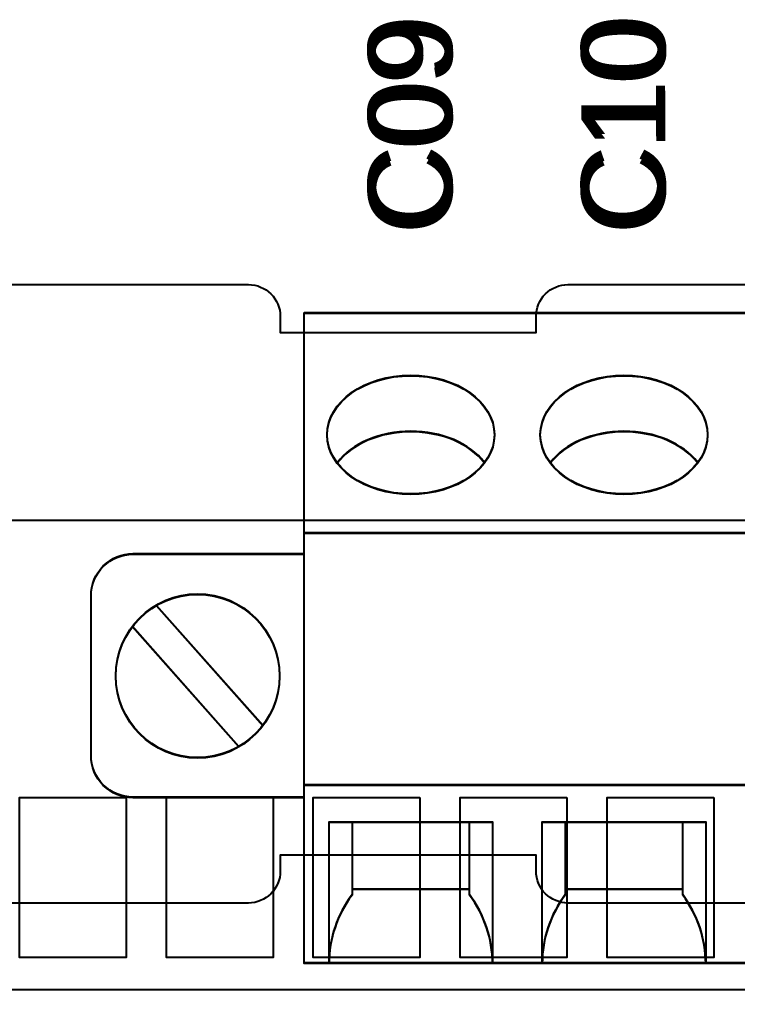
# Model space of a CAD drawing. Extents: x 0.5 to 23.7, y 0.2 to 17.2.
# Drawn here: x 19.929 to 20.603, y 4.687 to 5.597 of the extents above; entities that cross this region are included whole.
import ezdxf

# ---------------------------------------------------------------- set-up
doc = ezdxf.new("R2010")
doc.units = 0
doc.header["$MEASUREMENT"] = 0
for name, color, linetype in [('1_01__0-__EMPTY', 7, 'CONTINUOUS'), ('1_02__B-___3__DI___4__DO__', 7, 'CONTINUOUS'), ('1_03__1-___4__DI___4__DO__', 7, 'CONTINUOUS'), ('1_04__C-___4__DI___4__DO__', 7, 'CONTINUOUS'), ('1_05__6-___4__AI___4__AO', 7, 'CONTINUOUS'), ('1_07__3-___8__DI', 7, 'CONTINUOUS'), ('1_08__D-___4__DI___3__DO__', 7, 'CONTINUOUS'), ('2_01__0-__EMPTY', 7, 'CONTINUOUS'), ('2_02__B-___3__DI___4__DO__', 7, 'CONTINUOUS'), ('2_03__1-___4__DI___4__DO__', 7, 'CONTINUOUS'), ('2_04__C-___4__DI___4__DO__', 7, 'CONTINUOUS'), ('2_05__6-___4__AI____4__AO', 7, 'CONTINUOUS'), ('2_06__9-___10__RTD_INPUTS', 7, 'CONTINUOUS'), ('2_07__3-___8__DI', 7, 'CONTINUOUS'), ('2_08__D-___4__DI___3__DO__', 7, 'CONTINUOUS'), ('4_01__0-_A-__EMPTY____1__A', 7, 'CONTINUOUS'), ('4_02__B-_A-___3__DI___4__D', 7, 'CONTINUOUS'), ('4_03__1-_A-___4__DI___4__D', 7, 'CONTINUOUS'), ('4_04__C-_A-___4__DI___4__D', 7, 'CONTINUOUS'), ('4_05__6-_A-___4__AI____4__', 7, 'CONTINUOUS'), ('4_06__9-_A-___10__RTD_INPU', 7, 'CONTINUOUS'), ('4_07__3-_A-___8__DI____1__', 7, 'CONTINUOUS'), ('4_08__D-_A-___4__DI___3__D', 7, 'CONTINUOUS'), ('4_09__0-_7-__EMPTY____1__A', 7, 'CONTINUOUS'), ('4_10__B-_7-___3__DI___4__D', 7, 'CONTINUOUS'), ('4_11__1-_7-___4__DI___4__D', 7, 'CONTINUOUS'), ('4_12__C-_7-___4__DI___4__D', 7, 'CONTINUOUS'), ('4_13__6-_7-___4__AI____4__', 7, 'CONTINUOUS'), ('4_14__9-_7-___10__RTD_INPU', 7, 'CONTINUOUS'), ('4_15__3-_7-___8__DI____1__', 7, 'CONTINUOUS'), ('4_16__D-_7-___4__DI___3__D', 7, 'CONTINUOUS')]:
    doc.layers.add(name, color=color, linetype=linetype)
doc.styles.add('ARIAL', font='arial.ttf')

msp = doc.modelspace()

# ---------------------------------------------------------------- linework, layer by layer
at = {"layer": '2_01__0-__EMPTY'}
for points in [[(19.24909, 5.34867), (20.14432, 5.34867, -0.414214), (20.1742, 5.31879), (20.1742, 5.30367), (20.4142, 5.30367), (20.4142, 5.31879, -0.414214), (20.44409, 5.34867), (21.40932, 5.34867, -0.414214), (21.4392, 5.31879)], [(21.4392, 4.79856, -0.414214), (21.40932, 4.76867), (20.44409, 4.76867, -0.414214), (20.4142, 4.79856), (20.4142, 4.81367), (20.1742, 4.81367), (20.1742, 4.79856, -0.414214), (20.14432, 4.76867), (19.24909, 4.76867, -0.414214)]]:
    msp.add_lwpolyline(points, format="xyb", dxfattribs=at)
at = {"layer": '2_02__B-___3__DI___4__DO__'}
msp.add_lwpolyline([(20.19663, 5.32239), (21.79663, 5.32239), (21.79663, 4.71252), (20.19663, 4.71252)], close=True, dxfattribs=at)
for points in [[(20.19663, 5.11618), (21.79663, 5.11618)], [(20.05785, 5.04812), (20.15783, 4.93552)], [(20.1354, 4.9156), (20.03542, 5.0282)], [(21.79663, 4.87955), (20.19663, 4.87955)], [(20.24151, 4.78211), (20.35174, 4.78211)], [(20.44151, 4.78211), (20.55174, 4.78211)]]:
    msp.add_lwpolyline(points, dxfattribs=at)
for points in [[(20.19663, 4.86798), (20.036, 4.86798, -0.414214), (19.99663, 4.90735), (19.99663, 5.05696, -0.414214), (20.036, 5.09633), (20.19663, 5.09633)], [(20.24151, 4.84492), (20.24151, 4.77655, 0.162335), (20.21996, 4.71252), (20.21996, 4.84492), (20.3734, 4.84492), (20.37338, 4.71252, 0.16083), (20.35174, 4.77655), (20.35174, 4.84492)], [(20.44151, 4.84492), (20.44151, 4.77655, 0.162335), (20.41996, 4.71252), (20.41996, 4.84492), (20.5734, 4.84492), (20.57338, 4.71252, 0.16083), (20.55174, 4.77655), (20.55174, 4.84492)]]:
    msp.add_lwpolyline(points, format="xyb", dxfattribs=at)
msp.add_circle((20.09663, 4.98186), 0.07677, dxfattribs=at)
for centre in [(20.29663, 5.20805), (20.49663, 5.20805)]:
    msp.add_ellipse(centre, major_axis=(-0.07847, 0), ratio=0.70953, dxfattribs=at)
for centre in [(20.29673, 5.15543), (20.49673, 5.15543)]:
    msp.add_ellipse(centre, major_axis=(-0.07847, 0), ratio=0.70953, start_param=3.63519, end_param=5.792431, dxfattribs=at)
at = {"layer": '2_03__1-___4__DI___4__DO__'}
msp.add_lwpolyline([(20.19663, 5.32185), (21.79663, 5.32185), (21.79663, 4.71198), (20.19663, 4.71198)], close=True, dxfattribs=at)
for points in [[(20.19663, 5.11564), (21.79663, 5.11564)], [(20.05785, 5.04758), (20.15783, 4.93498)], [(20.1354, 4.91506), (20.03542, 5.02766)], [(21.79663, 4.87901), (20.19663, 4.87901)], [(20.24151, 4.78158), (20.35174, 4.78158)], [(20.44151, 4.78158), (20.55174, 4.78158)]]:
    msp.add_lwpolyline(points, dxfattribs=at)
for points in [[(20.19663, 4.86744), (20.036, 4.86744, -0.414214), (19.99663, 4.90681), (19.99663, 5.05642, -0.414214), (20.036, 5.09579), (20.19663, 5.09579)], [(20.24151, 4.84438), (20.24151, 4.77601, 0.162335), (20.21996, 4.71198), (20.21996, 4.84438), (20.3734, 4.84438), (20.37338, 4.71198, 0.16083), (20.35174, 4.77601), (20.35174, 4.84438)], [(20.44151, 4.84438), (20.44151, 4.77601, 0.162335), (20.41996, 4.71198), (20.41996, 4.84438), (20.5734, 4.84438), (20.57338, 4.71198, 0.16083), (20.55174, 4.77601), (20.55174, 4.84438)]]:
    msp.add_lwpolyline(points, format="xyb", dxfattribs=at)
msp.add_circle((20.09663, 4.98132), 0.07677, dxfattribs=at)
for centre in [(20.29663, 5.20751), (20.49663, 5.20751)]:
    msp.add_ellipse(centre, major_axis=(-0.07847, 0), ratio=0.70953, dxfattribs=at)
for centre in [(20.29673, 5.15489), (20.49673, 5.15489)]:
    msp.add_ellipse(centre, major_axis=(-0.07847, 0), ratio=0.70953, start_param=3.63519, end_param=5.792431, dxfattribs=at)
at = {"layer": '2_04__C-___4__DI___4__DO__'}
msp.add_lwpolyline([(20.19663, 5.32185), (21.79663, 5.32185), (21.79663, 4.71198), (20.19663, 4.71198)], close=True, dxfattribs=at)
for points in [[(20.19663, 5.11564), (21.79663, 5.11564)], [(20.05785, 5.04758), (20.15783, 4.93498)], [(20.1354, 4.91506), (20.03542, 5.02766)], [(21.79663, 4.87901), (20.19663, 4.87901)], [(20.24151, 4.78158), (20.35174, 4.78158)], [(20.44151, 4.78158), (20.55174, 4.78158)]]:
    msp.add_lwpolyline(points, dxfattribs=at)
for points in [[(20.19663, 4.86744), (20.036, 4.86744, -0.414214), (19.99663, 4.90681), (19.99663, 5.05642, -0.414214), (20.036, 5.09579), (20.19663, 5.09579)], [(20.24151, 4.84438), (20.24151, 4.77601, 0.162335), (20.21996, 4.71198), (20.21996, 4.84438), (20.3734, 4.84438), (20.37338, 4.71198, 0.16083), (20.35174, 4.77601), (20.35174, 4.84438)], [(20.44151, 4.84438), (20.44151, 4.77601, 0.162335), (20.41996, 4.71198), (20.41996, 4.84438), (20.5734, 4.84438), (20.57338, 4.71198, 0.16083), (20.55174, 4.77601), (20.55174, 4.84438)]]:
    msp.add_lwpolyline(points, format="xyb", dxfattribs=at)
msp.add_circle((20.09663, 4.98132), 0.07677, dxfattribs=at)
for centre in [(20.29663, 5.20751), (20.49663, 5.20751)]:
    msp.add_ellipse(centre, major_axis=(-0.07847, 0), ratio=0.70953, dxfattribs=at)
for centre in [(20.29673, 5.15489), (20.49673, 5.15489)]:
    msp.add_ellipse(centre, major_axis=(-0.07847, 0), ratio=0.70953, start_param=3.63519, end_param=5.792431, dxfattribs=at)
at = {"layer": '2_05__6-___4__AI____4__AO'}
msp.add_lwpolyline([(20.19663, 5.32185), (21.79663, 5.32185), (21.79663, 4.71198), (20.19663, 4.71198)], close=True, dxfattribs=at)
for points in [[(20.19663, 5.11564), (21.79663, 5.11564)], [(20.05785, 5.04758), (20.15783, 4.93498)], [(20.1354, 4.91506), (20.03542, 5.02766)], [(21.79663, 4.87901), (20.19663, 4.87901)], [(20.24151, 4.78158), (20.35174, 4.78158)], [(20.44151, 4.78158), (20.55174, 4.78158)]]:
    msp.add_lwpolyline(points, dxfattribs=at)
for points in [[(20.19663, 4.86744), (20.036, 4.86744, -0.414214), (19.99663, 4.90681), (19.99663, 5.05642, -0.414214), (20.036, 5.09579), (20.19663, 5.09579)], [(20.24151, 4.84438), (20.24151, 4.77601, 0.162335), (20.21996, 4.71198), (20.21996, 4.84438), (20.3734, 4.84438), (20.37338, 4.71198, 0.16083), (20.35174, 4.77601), (20.35174, 4.84438)], [(20.44151, 4.84438), (20.44151, 4.77601, 0.162335), (20.41996, 4.71198), (20.41996, 4.84438), (20.5734, 4.84438), (20.57338, 4.71198, 0.16083), (20.55174, 4.77601), (20.55174, 4.84438)]]:
    msp.add_lwpolyline(points, format="xyb", dxfattribs=at)
msp.add_circle((20.09663, 4.98132), 0.07677, dxfattribs=at)
for centre in [(20.29663, 5.20751), (20.49663, 5.20751)]:
    msp.add_ellipse(centre, major_axis=(-0.07847, 0), ratio=0.70953, dxfattribs=at)
for centre in [(20.29673, 5.15489), (20.49673, 5.15489)]:
    msp.add_ellipse(centre, major_axis=(-0.07847, 0), ratio=0.70953, start_param=3.63519, end_param=5.792431, dxfattribs=at)
at = {"layer": '2_06__9-___10__RTD_INPUTS'}
for points in [[(19.86131, 5.12747), (19.86131, 5.04251), (19.76892, 5.04251), (19.71035, 4.98391), (19.71035, 4.90107), (19.76892, 4.8425), (19.86131, 4.8425), (19.86131, 4.68747), (22.02695, 4.68747), (22.02695, 4.8425), (22.11934, 4.8425), (22.17794, 4.90107), (22.17794, 4.98391), (22.11934, 5.04251), (22.02695, 5.04251), (22.02695, 5.12747), (19.86131, 5.12747)], [(20.02961, 4.86748), (20.02961, 4.71747), (19.92959, 4.71747), (19.92959, 4.86748), (20.02961, 4.86748)], [(20.16741, 4.86748), (20.16741, 4.71747), (20.0674, 4.71747), (20.0674, 4.86748), (20.16741, 4.86748)], [(20.30522, 4.86748), (20.30522, 4.71747), (20.2052, 4.71747), (20.2052, 4.86748), (20.30522, 4.86748)], [(20.44302, 4.86748), (20.44302, 4.71747), (20.343, 4.71747), (20.343, 4.86748), (20.44302, 4.86748)], [(20.58082, 4.86748), (20.58082, 4.71747), (20.48081, 4.71747), (20.48081, 4.86748), (20.58082, 4.86748)]]:
    msp.add_lwpolyline(points, dxfattribs=at)
at = {"layer": '2_07__3-___8__DI'}
msp.add_lwpolyline([(20.19663, 5.32239), (21.79663, 5.32239), (21.79663, 4.71252), (20.19663, 4.71252)], close=True, dxfattribs=at)
for points in [[(20.19663, 5.11618), (21.79663, 5.11618)], [(20.05785, 5.04812), (20.15783, 4.93552)], [(20.1354, 4.9156), (20.03542, 5.0282)], [(21.79663, 4.87955), (20.19663, 4.87955)], [(20.24151, 4.78211), (20.35174, 4.78211)], [(20.44151, 4.78211), (20.55174, 4.78211)]]:
    msp.add_lwpolyline(points, dxfattribs=at)
for points in [[(20.19663, 4.86798), (20.036, 4.86798, -0.414214), (19.99663, 4.90735), (19.99663, 5.05696, -0.414214), (20.036, 5.09633), (20.19663, 5.09633)], [(20.24151, 4.84492), (20.24151, 4.77655, 0.162335), (20.21996, 4.71252), (20.21996, 4.84492), (20.3734, 4.84492), (20.37338, 4.71252, 0.16083), (20.35174, 4.77655), (20.35174, 4.84492)], [(20.44151, 4.84492), (20.44151, 4.77655, 0.162335), (20.41996, 4.71252), (20.41996, 4.84492), (20.5734, 4.84492), (20.57338, 4.71252, 0.16083), (20.55174, 4.77655), (20.55174, 4.84492)]]:
    msp.add_lwpolyline(points, format="xyb", dxfattribs=at)
msp.add_circle((20.09663, 4.98186), 0.07677, dxfattribs=at)
for centre in [(20.29663, 5.20805), (20.49663, 5.20805)]:
    msp.add_ellipse(centre, major_axis=(-0.07847, 0), ratio=0.70953, dxfattribs=at)
for centre in [(20.29673, 5.15543), (20.49673, 5.15543)]:
    msp.add_ellipse(centre, major_axis=(-0.07847, 0), ratio=0.70953, start_param=3.63519, end_param=5.792431, dxfattribs=at)
at = {"layer": '2_08__D-___4__DI___3__DO__'}
msp.add_lwpolyline([(20.19663, 5.32185), (21.79663, 5.32185), (21.79663, 4.71198), (20.19663, 4.71198)], close=True, dxfattribs=at)
for points in [[(20.19663, 5.11564), (21.79663, 5.11564)], [(20.05785, 5.04758), (20.15783, 4.93498)], [(20.1354, 4.91506), (20.03542, 5.02766)], [(21.79663, 4.87901), (20.19663, 4.87901)], [(20.24151, 4.78158), (20.35174, 4.78158)], [(20.44151, 4.78158), (20.55174, 4.78158)]]:
    msp.add_lwpolyline(points, dxfattribs=at)
for points in [[(20.19663, 4.86744), (20.036, 4.86744, -0.414214), (19.99663, 4.90681), (19.99663, 5.05642, -0.414214), (20.036, 5.09579), (20.19663, 5.09579)], [(20.24151, 4.84438), (20.24151, 4.77601, 0.162335), (20.21996, 4.71198), (20.21996, 4.84438), (20.3734, 4.84438), (20.37338, 4.71198, 0.16083), (20.35174, 4.77601), (20.35174, 4.84438)], [(20.44151, 4.84438), (20.44151, 4.77601, 0.162335), (20.41996, 4.71198), (20.41996, 4.84438), (20.5734, 4.84438), (20.57338, 4.71198, 0.16083), (20.55174, 4.77601), (20.55174, 4.84438)]]:
    msp.add_lwpolyline(points, format="xyb", dxfattribs=at)
msp.add_circle((20.09663, 4.98132), 0.07677, dxfattribs=at)
for centre in [(20.29663, 5.20751), (20.49663, 5.20751)]:
    msp.add_ellipse(centre, major_axis=(-0.07847, 0), ratio=0.70953, dxfattribs=at)
for centre in [(20.29673, 5.15489), (20.49673, 5.15489)]:
    msp.add_ellipse(centre, major_axis=(-0.07847, 0), ratio=0.70953, start_param=3.63519, end_param=5.792431, dxfattribs=at)
at = {"layer": '4_01__0-_A-__EMPTY____1__A'}
for points in [[(19.24909, 5.34866), (20.14432, 5.34866, -0.414214), (20.1742, 5.31877), (20.1742, 5.30366), (20.4142, 5.30366), (20.4142, 5.31877, -0.414214), (20.44409, 5.34866), (21.40932, 5.34866, -0.414214), (21.4392, 5.31877)], [(21.4392, 4.79854, -0.414214), (21.40932, 4.76866), (20.44409, 4.76866, -0.414214), (20.4142, 4.79854), (20.4142, 4.81366), (20.1742, 4.81366), (20.1742, 4.79854, -0.414214), (20.14432, 4.76866), (19.24909, 4.76866, -0.414214)]]:
    msp.add_lwpolyline(points, format="xyb", dxfattribs=at)
at = {"layer": '4_02__B-_A-___3__DI___4__D'}
msp.add_lwpolyline([(20.19663, 5.32237), (21.79663, 5.32237), (21.79663, 4.7125), (20.19663, 4.7125)], close=True, dxfattribs=at)
for points in [[(20.19663, 5.11617), (21.79663, 5.11617)], [(20.05785, 5.04811), (20.15783, 4.9355)], [(20.1354, 4.91558), (20.03542, 5.02819)], [(21.79663, 4.87954), (20.19663, 4.87954)], [(20.24151, 4.7821), (20.35174, 4.7821)], [(20.44151, 4.7821), (20.55174, 4.7821)]]:
    msp.add_lwpolyline(points, dxfattribs=at)
for points in [[(20.19663, 4.86797), (20.036, 4.86797, -0.414214), (19.99663, 4.90734), (19.99663, 5.05694, -0.414214), (20.036, 5.09631), (20.19663, 5.09631)], [(20.24151, 4.84491), (20.24151, 4.77653, 0.162335), (20.21996, 4.7125), (20.21996, 4.84491), (20.3734, 4.84491), (20.37338, 4.7125, 0.16083), (20.35174, 4.77653), (20.35174, 4.84491)], [(20.44151, 4.84491), (20.44151, 4.77653, 0.162335), (20.41996, 4.7125), (20.41996, 4.84491), (20.5734, 4.84491), (20.57338, 4.7125, 0.16083), (20.55174, 4.77653), (20.55174, 4.84491)]]:
    msp.add_lwpolyline(points, format="xyb", dxfattribs=at)
msp.add_circle((20.09663, 4.98185), 0.07677, dxfattribs=at)
for centre in [(20.29663, 5.20804), (20.49663, 5.20804)]:
    msp.add_ellipse(centre, major_axis=(-0.07847, 0), ratio=0.70953, dxfattribs=at)
for centre in [(20.29673, 5.15541), (20.49673, 5.15541)]:
    msp.add_ellipse(centre, major_axis=(-0.07847, 0), ratio=0.70953, start_param=3.63519, end_param=5.792431, dxfattribs=at)
at = {"layer": '4_03__1-_A-___4__DI___4__D'}
msp.add_lwpolyline([(20.19663, 5.32237), (21.79663, 5.32237), (21.79663, 4.7125), (20.19663, 4.7125)], close=True, dxfattribs=at)
for points in [[(20.19663, 5.11617), (21.79663, 5.11617)], [(20.05785, 5.04811), (20.15783, 4.9355)], [(20.1354, 4.91558), (20.03542, 5.02819)], [(21.79663, 4.87954), (20.19663, 4.87954)], [(20.24151, 4.7821), (20.35174, 4.7821)], [(20.44151, 4.7821), (20.55174, 4.7821)]]:
    msp.add_lwpolyline(points, dxfattribs=at)
for points in [[(20.19663, 4.86797), (20.036, 4.86797, -0.414214), (19.99663, 4.90734), (19.99663, 5.05694, -0.414214), (20.036, 5.09631), (20.19663, 5.09631)], [(20.24151, 4.84491), (20.24151, 4.77653, 0.162335), (20.21996, 4.7125), (20.21996, 4.84491), (20.3734, 4.84491), (20.37338, 4.7125, 0.16083), (20.35174, 4.77653), (20.35174, 4.84491)], [(20.44151, 4.84491), (20.44151, 4.77653, 0.162335), (20.41996, 4.7125), (20.41996, 4.84491), (20.5734, 4.84491), (20.57338, 4.7125, 0.16083), (20.55174, 4.77653), (20.55174, 4.84491)]]:
    msp.add_lwpolyline(points, format="xyb", dxfattribs=at)
msp.add_circle((20.09663, 4.98185), 0.07677, dxfattribs=at)
for centre in [(20.29663, 5.20804), (20.49663, 5.20804)]:
    msp.add_ellipse(centre, major_axis=(-0.07847, 0), ratio=0.70953, dxfattribs=at)
for centre in [(20.29673, 5.15541), (20.49673, 5.15541)]:
    msp.add_ellipse(centre, major_axis=(-0.07847, 0), ratio=0.70953, start_param=3.63519, end_param=5.792431, dxfattribs=at)
at = {"layer": '4_04__C-_A-___4__DI___4__D'}
msp.add_lwpolyline([(20.19663, 5.32237), (21.79663, 5.32237), (21.79663, 4.7125), (20.19663, 4.7125)], close=True, dxfattribs=at)
for points in [[(20.19663, 5.11617), (21.79663, 5.11617)], [(20.05785, 5.04811), (20.15783, 4.9355)], [(20.1354, 4.91558), (20.03542, 5.02819)], [(21.79663, 4.87954), (20.19663, 4.87954)], [(20.24151, 4.7821), (20.35174, 4.7821)], [(20.44151, 4.7821), (20.55174, 4.7821)]]:
    msp.add_lwpolyline(points, dxfattribs=at)
for points in [[(20.19663, 4.86797), (20.036, 4.86797, -0.414214), (19.99663, 4.90734), (19.99663, 5.05694, -0.414214), (20.036, 5.09631), (20.19663, 5.09631)], [(20.24151, 4.84491), (20.24151, 4.77653, 0.162335), (20.21996, 4.7125), (20.21996, 4.84491), (20.3734, 4.84491), (20.37338, 4.7125, 0.16083), (20.35174, 4.77653), (20.35174, 4.84491)], [(20.44151, 4.84491), (20.44151, 4.77653, 0.162335), (20.41996, 4.7125), (20.41996, 4.84491), (20.5734, 4.84491), (20.57338, 4.7125, 0.16083), (20.55174, 4.77653), (20.55174, 4.84491)]]:
    msp.add_lwpolyline(points, format="xyb", dxfattribs=at)
msp.add_circle((20.09663, 4.98185), 0.07677, dxfattribs=at)
for centre in [(20.29663, 5.20804), (20.49663, 5.20804)]:
    msp.add_ellipse(centre, major_axis=(-0.07847, 0), ratio=0.70953, dxfattribs=at)
for centre in [(20.29673, 5.15541), (20.49673, 5.15541)]:
    msp.add_ellipse(centre, major_axis=(-0.07847, 0), ratio=0.70953, start_param=3.63519, end_param=5.792431, dxfattribs=at)
at = {"layer": '4_05__6-_A-___4__AI____4__'}
msp.add_lwpolyline([(20.19663, 5.32237), (21.79663, 5.32237), (21.79663, 4.7125), (20.19663, 4.7125)], close=True, dxfattribs=at)
for points in [[(20.19663, 5.11617), (21.79663, 5.11617)], [(20.05785, 5.04811), (20.15783, 4.9355)], [(20.1354, 4.91558), (20.03542, 5.02819)], [(21.79663, 4.87954), (20.19663, 4.87954)], [(20.24151, 4.7821), (20.35174, 4.7821)], [(20.44151, 4.7821), (20.55174, 4.7821)]]:
    msp.add_lwpolyline(points, dxfattribs=at)
for points in [[(20.19663, 4.86797), (20.036, 4.86797, -0.414214), (19.99663, 4.90734), (19.99663, 5.05694, -0.414214), (20.036, 5.09631), (20.19663, 5.09631)], [(20.24151, 4.84491), (20.24151, 4.77653, 0.162335), (20.21996, 4.7125), (20.21996, 4.84491), (20.3734, 4.84491), (20.37338, 4.7125, 0.16083), (20.35174, 4.77653), (20.35174, 4.84491)], [(20.44151, 4.84491), (20.44151, 4.77653, 0.162335), (20.41996, 4.7125), (20.41996, 4.84491), (20.5734, 4.84491), (20.57338, 4.7125, 0.16083), (20.55174, 4.77653), (20.55174, 4.84491)]]:
    msp.add_lwpolyline(points, format="xyb", dxfattribs=at)
msp.add_circle((20.09663, 4.98185), 0.07677, dxfattribs=at)
for centre in [(20.29663, 5.20804), (20.49663, 5.20804)]:
    msp.add_ellipse(centre, major_axis=(-0.07847, 0), ratio=0.70953, dxfattribs=at)
for centre in [(20.29673, 5.15541), (20.49673, 5.15541)]:
    msp.add_ellipse(centre, major_axis=(-0.07847, 0), ratio=0.70953, start_param=3.63519, end_param=5.792431, dxfattribs=at)
at = {"layer": '4_06__9-_A-___10__RTD_INPU'}
for points in [[(19.86131, 5.12745), (19.86131, 5.04249), (19.76892, 5.04249), (19.71035, 4.9839), (19.71035, 4.90105), (19.76892, 4.84249), (19.86131, 4.84249), (19.86131, 4.68746), (22.02695, 4.68746), (22.02695, 4.84249), (22.11934, 4.84249), (22.17794, 4.90105), (22.17794, 4.9839), (22.11934, 5.04249), (22.02695, 5.04249), (22.02695, 5.12745), (19.86131, 5.12745)], [(20.02961, 4.86747), (20.02961, 4.71746), (19.92959, 4.71746), (19.92959, 4.86747), (20.02961, 4.86747)], [(20.16741, 4.86747), (20.16741, 4.71746), (20.0674, 4.71746), (20.0674, 4.86747), (20.16741, 4.86747)], [(20.30522, 4.86747), (20.30522, 4.71746), (20.2052, 4.71746), (20.2052, 4.86747), (20.30522, 4.86747)], [(20.44302, 4.86747), (20.44302, 4.71746), (20.343, 4.71746), (20.343, 4.86747), (20.44302, 4.86747)], [(20.58082, 4.86747), (20.58082, 4.71746), (20.48081, 4.71746), (20.48081, 4.86747), (20.58082, 4.86747)]]:
    msp.add_lwpolyline(points, dxfattribs=at)
at = {"layer": '4_07__3-_A-___8__DI____1__'}
msp.add_lwpolyline([(20.19663, 5.32237), (21.79663, 5.32237), (21.79663, 4.7125), (20.19663, 4.7125)], close=True, dxfattribs=at)
for points in [[(20.19663, 5.11617), (21.79663, 5.11617)], [(20.05785, 5.04811), (20.15783, 4.9355)], [(20.1354, 4.91558), (20.03542, 5.02819)], [(21.79663, 4.87954), (20.19663, 4.87954)], [(20.24151, 4.7821), (20.35174, 4.7821)], [(20.44151, 4.7821), (20.55174, 4.7821)]]:
    msp.add_lwpolyline(points, dxfattribs=at)
for points in [[(20.19663, 4.86797), (20.036, 4.86797, -0.414214), (19.99663, 4.90734), (19.99663, 5.05694, -0.414214), (20.036, 5.09631), (20.19663, 5.09631)], [(20.24151, 4.84491), (20.24151, 4.77653, 0.162335), (20.21996, 4.7125), (20.21996, 4.84491), (20.3734, 4.84491), (20.37338, 4.7125, 0.16083), (20.35174, 4.77653), (20.35174, 4.84491)], [(20.44151, 4.84491), (20.44151, 4.77653, 0.162335), (20.41996, 4.7125), (20.41996, 4.84491), (20.5734, 4.84491), (20.57338, 4.7125, 0.16083), (20.55174, 4.77653), (20.55174, 4.84491)]]:
    msp.add_lwpolyline(points, format="xyb", dxfattribs=at)
msp.add_circle((20.09663, 4.98185), 0.07677, dxfattribs=at)
for centre in [(20.29663, 5.20804), (20.49663, 5.20804)]:
    msp.add_ellipse(centre, major_axis=(-0.07847, 0), ratio=0.70953, dxfattribs=at)
for centre in [(20.29673, 5.15541), (20.49673, 5.15541)]:
    msp.add_ellipse(centre, major_axis=(-0.07847, 0), ratio=0.70953, start_param=3.63519, end_param=5.792431, dxfattribs=at)
at = {"layer": '4_08__D-_A-___4__DI___3__D'}
msp.add_lwpolyline([(20.19663, 5.32237), (21.79663, 5.32237), (21.79663, 4.7125), (20.19663, 4.7125)], close=True, dxfattribs=at)
for points in [[(20.19663, 5.11617), (21.79663, 5.11617)], [(20.05785, 5.04811), (20.15783, 4.9355)], [(20.1354, 4.91558), (20.03542, 5.02819)], [(21.79663, 4.87954), (20.19663, 4.87954)], [(20.24151, 4.7821), (20.35174, 4.7821)], [(20.44151, 4.7821), (20.55174, 4.7821)]]:
    msp.add_lwpolyline(points, dxfattribs=at)
for points in [[(20.19663, 4.86797), (20.036, 4.86797, -0.414214), (19.99663, 4.90734), (19.99663, 5.05694, -0.414214), (20.036, 5.09631), (20.19663, 5.09631)], [(20.24151, 4.84491), (20.24151, 4.77653, 0.162335), (20.21996, 4.7125), (20.21996, 4.84491), (20.3734, 4.84491), (20.37338, 4.7125, 0.16083), (20.35174, 4.77653), (20.35174, 4.84491)], [(20.44151, 4.84491), (20.44151, 4.77653, 0.162335), (20.41996, 4.7125), (20.41996, 4.84491), (20.5734, 4.84491), (20.57338, 4.7125, 0.16083), (20.55174, 4.77653), (20.55174, 4.84491)]]:
    msp.add_lwpolyline(points, format="xyb", dxfattribs=at)
msp.add_circle((20.09663, 4.98185), 0.07677, dxfattribs=at)
for centre in [(20.29663, 5.20804), (20.49663, 5.20804)]:
    msp.add_ellipse(centre, major_axis=(-0.07847, 0), ratio=0.70953, dxfattribs=at)
for centre in [(20.29673, 5.15541), (20.49673, 5.15541)]:
    msp.add_ellipse(centre, major_axis=(-0.07847, 0), ratio=0.70953, start_param=3.63519, end_param=5.792431, dxfattribs=at)
at = {"layer": '4_09__0-_7-__EMPTY____1__A'}
for points in [[(19.24909, 5.34867), (20.14432, 5.34867, -0.414214), (20.1742, 5.31879), (20.1742, 5.30367), (20.4142, 5.30367), (20.4142, 5.31879, -0.414214), (20.44409, 5.34867), (21.40932, 5.34867, -0.414214), (21.4392, 5.31879)], [(21.4392, 4.79856, -0.414214), (21.40932, 4.76867), (20.44409, 4.76867, -0.414214), (20.4142, 4.79856), (20.4142, 4.81367), (20.1742, 4.81367), (20.1742, 4.79856, -0.414214), (20.14432, 4.76867), (19.24909, 4.76867, -0.414214)]]:
    msp.add_lwpolyline(points, format="xyb", dxfattribs=at)
at = {"layer": '4_10__B-_7-___3__DI___4__D'}
msp.add_lwpolyline([(20.19663, 5.32239), (21.79663, 5.32239), (21.79663, 4.71252), (20.19663, 4.71252)], close=True, dxfattribs=at)
for points in [[(20.19663, 5.11618), (21.79663, 5.11618)], [(20.05785, 5.04812), (20.15783, 4.93552)], [(20.1354, 4.9156), (20.03542, 5.0282)], [(21.79663, 4.87955), (20.19663, 4.87955)], [(20.24151, 4.78211), (20.35174, 4.78211)], [(20.44151, 4.78211), (20.55174, 4.78211)]]:
    msp.add_lwpolyline(points, dxfattribs=at)
for points in [[(20.19663, 4.86798), (20.036, 4.86798, -0.414214), (19.99663, 4.90735), (19.99663, 5.05696, -0.414214), (20.036, 5.09633), (20.19663, 5.09633)], [(20.24151, 4.84492), (20.24151, 4.77655, 0.162335), (20.21996, 4.71252), (20.21996, 4.84492), (20.3734, 4.84492), (20.37338, 4.71252, 0.16083), (20.35174, 4.77655), (20.35174, 4.84492)], [(20.44151, 4.84492), (20.44151, 4.77655, 0.162335), (20.41996, 4.71252), (20.41996, 4.84492), (20.5734, 4.84492), (20.57338, 4.71252, 0.16083), (20.55174, 4.77655), (20.55174, 4.84492)]]:
    msp.add_lwpolyline(points, format="xyb", dxfattribs=at)
msp.add_circle((20.09663, 4.98186), 0.07677, dxfattribs=at)
for centre in [(20.29663, 5.20805), (20.49663, 5.20805)]:
    msp.add_ellipse(centre, major_axis=(-0.07847, 0), ratio=0.70953, dxfattribs=at)
for centre in [(20.29673, 5.15543), (20.49673, 5.15543)]:
    msp.add_ellipse(centre, major_axis=(-0.07847, 0), ratio=0.70953, start_param=3.63519, end_param=5.792431, dxfattribs=at)
at = {"layer": '4_11__1-_7-___4__DI___4__D'}
msp.add_lwpolyline([(20.19663, 5.32239), (21.79663, 5.32239), (21.79663, 4.71252), (20.19663, 4.71252)], close=True, dxfattribs=at)
for points in [[(20.19663, 5.11618), (21.79663, 5.11618)], [(20.05785, 5.04812), (20.15783, 4.93552)], [(20.1354, 4.9156), (20.03542, 5.0282)], [(21.79663, 4.87955), (20.19663, 4.87955)], [(20.24151, 4.78211), (20.35174, 4.78211)], [(20.44151, 4.78211), (20.55174, 4.78211)]]:
    msp.add_lwpolyline(points, dxfattribs=at)
for points in [[(20.19663, 4.86798), (20.036, 4.86798, -0.414214), (19.99663, 4.90735), (19.99663, 5.05696, -0.414214), (20.036, 5.09633), (20.19663, 5.09633)], [(20.24151, 4.84492), (20.24151, 4.77655, 0.162335), (20.21996, 4.71252), (20.21996, 4.84492), (20.3734, 4.84492), (20.37338, 4.71252, 0.16083), (20.35174, 4.77655), (20.35174, 4.84492)], [(20.44151, 4.84492), (20.44151, 4.77655, 0.162335), (20.41996, 4.71252), (20.41996, 4.84492), (20.5734, 4.84492), (20.57338, 4.71252, 0.16083), (20.55174, 4.77655), (20.55174, 4.84492)]]:
    msp.add_lwpolyline(points, format="xyb", dxfattribs=at)
msp.add_circle((20.09663, 4.98186), 0.07677, dxfattribs=at)
for centre in [(20.29663, 5.20805), (20.49663, 5.20805)]:
    msp.add_ellipse(centre, major_axis=(-0.07847, 0), ratio=0.70953, dxfattribs=at)
for centre in [(20.29673, 5.15543), (20.49673, 5.15543)]:
    msp.add_ellipse(centre, major_axis=(-0.07847, 0), ratio=0.70953, start_param=3.63519, end_param=5.792431, dxfattribs=at)
at = {"layer": '4_12__C-_7-___4__DI___4__D'}
msp.add_lwpolyline([(20.19663, 5.32239), (21.79663, 5.32239), (21.79663, 4.71252), (20.19663, 4.71252)], close=True, dxfattribs=at)
for points in [[(20.19663, 5.11618), (21.79663, 5.11618)], [(20.05785, 5.04812), (20.15783, 4.93552)], [(20.1354, 4.9156), (20.03542, 5.0282)], [(21.79663, 4.87955), (20.19663, 4.87955)], [(20.24151, 4.78211), (20.35174, 4.78211)], [(20.44151, 4.78211), (20.55174, 4.78211)]]:
    msp.add_lwpolyline(points, dxfattribs=at)
for points in [[(20.19663, 4.86798), (20.036, 4.86798, -0.414214), (19.99663, 4.90735), (19.99663, 5.05696, -0.414214), (20.036, 5.09633), (20.19663, 5.09633)], [(20.24151, 4.84492), (20.24151, 4.77655, 0.162335), (20.21996, 4.71252), (20.21996, 4.84492), (20.3734, 4.84492), (20.37338, 4.71252, 0.16083), (20.35174, 4.77655), (20.35174, 4.84492)], [(20.44151, 4.84492), (20.44151, 4.77655, 0.162335), (20.41996, 4.71252), (20.41996, 4.84492), (20.5734, 4.84492), (20.57338, 4.71252, 0.16083), (20.55174, 4.77655), (20.55174, 4.84492)]]:
    msp.add_lwpolyline(points, format="xyb", dxfattribs=at)
msp.add_circle((20.09663, 4.98186), 0.07677, dxfattribs=at)
for centre in [(20.29663, 5.20805), (20.49663, 5.20805)]:
    msp.add_ellipse(centre, major_axis=(-0.07847, 0), ratio=0.70953, dxfattribs=at)
for centre in [(20.29673, 5.15543), (20.49673, 5.15543)]:
    msp.add_ellipse(centre, major_axis=(-0.07847, 0), ratio=0.70953, start_param=3.63519, end_param=5.792431, dxfattribs=at)
at = {"layer": '4_13__6-_7-___4__AI____4__'}
msp.add_lwpolyline([(20.19663, 5.32239), (21.79663, 5.32239), (21.79663, 4.71252), (20.19663, 4.71252)], close=True, dxfattribs=at)
for points in [[(20.19663, 5.11618), (21.79663, 5.11618)], [(20.05785, 5.04812), (20.15783, 4.93552)], [(20.1354, 4.9156), (20.03542, 5.0282)], [(21.79663, 4.87955), (20.19663, 4.87955)], [(20.24151, 4.78211), (20.35174, 4.78211)], [(20.44151, 4.78211), (20.55174, 4.78211)]]:
    msp.add_lwpolyline(points, dxfattribs=at)
for points in [[(20.19663, 4.86798), (20.036, 4.86798, -0.414214), (19.99663, 4.90735), (19.99663, 5.05696, -0.414214), (20.036, 5.09633), (20.19663, 5.09633)], [(20.24151, 4.84492), (20.24151, 4.77655, 0.162335), (20.21996, 4.71252), (20.21996, 4.84492), (20.3734, 4.84492), (20.37338, 4.71252, 0.16083), (20.35174, 4.77655), (20.35174, 4.84492)], [(20.44151, 4.84492), (20.44151, 4.77655, 0.162335), (20.41996, 4.71252), (20.41996, 4.84492), (20.5734, 4.84492), (20.57338, 4.71252, 0.16083), (20.55174, 4.77655), (20.55174, 4.84492)]]:
    msp.add_lwpolyline(points, format="xyb", dxfattribs=at)
msp.add_circle((20.09663, 4.98186), 0.07677, dxfattribs=at)
for centre in [(20.29663, 5.20805), (20.49663, 5.20805)]:
    msp.add_ellipse(centre, major_axis=(-0.07847, 0), ratio=0.70953, dxfattribs=at)
for centre in [(20.29673, 5.15543), (20.49673, 5.15543)]:
    msp.add_ellipse(centre, major_axis=(-0.07847, 0), ratio=0.70953, start_param=3.63519, end_param=5.792431, dxfattribs=at)
at = {"layer": '4_14__9-_7-___10__RTD_INPU'}
for points in [[(19.86131, 5.12747), (19.86131, 5.04251), (19.76892, 5.04251), (19.71035, 4.98391), (19.71035, 4.90107), (19.76892, 4.8425), (19.86131, 4.8425), (19.86131, 4.68747), (22.02695, 4.68747), (22.02695, 4.8425), (22.11934, 4.8425), (22.17794, 4.90107), (22.17794, 4.98391), (22.11934, 5.04251), (22.02695, 5.04251), (22.02695, 5.12747), (19.86131, 5.12747)], [(20.02961, 4.86748), (20.02961, 4.71747), (19.92959, 4.71747), (19.92959, 4.86748), (20.02961, 4.86748)], [(20.16741, 4.86748), (20.16741, 4.71747), (20.0674, 4.71747), (20.0674, 4.86748), (20.16741, 4.86748)], [(20.30522, 4.86748), (20.30522, 4.71747), (20.2052, 4.71747), (20.2052, 4.86748), (20.30522, 4.86748)], [(20.44302, 4.86748), (20.44302, 4.71747), (20.343, 4.71747), (20.343, 4.86748), (20.44302, 4.86748)], [(20.58082, 4.86748), (20.58082, 4.71747), (20.48081, 4.71747), (20.48081, 4.86748), (20.58082, 4.86748)]]:
    msp.add_lwpolyline(points, dxfattribs=at)
at = {"layer": '4_15__3-_7-___8__DI____1__'}
msp.add_lwpolyline([(20.19663, 5.32237), (21.79663, 5.32237), (21.79663, 4.7125), (20.19663, 4.7125)], close=True, dxfattribs=at)
for points in [[(20.19663, 5.11617), (21.79663, 5.11617)], [(20.05785, 5.04811), (20.15783, 4.9355)], [(20.1354, 4.91558), (20.03542, 5.02819)], [(21.79663, 4.87954), (20.19663, 4.87954)], [(20.24151, 4.7821), (20.35174, 4.7821)], [(20.44151, 4.7821), (20.55174, 4.7821)]]:
    msp.add_lwpolyline(points, dxfattribs=at)
for points in [[(20.19663, 4.86797), (20.036, 4.86797, -0.414214), (19.99663, 4.90734), (19.99663, 5.05694, -0.414214), (20.036, 5.09631), (20.19663, 5.09631)], [(20.24151, 4.84491), (20.24151, 4.77653, 0.162335), (20.21996, 4.7125), (20.21996, 4.84491), (20.3734, 4.84491), (20.37338, 4.7125, 0.16083), (20.35174, 4.77653), (20.35174, 4.84491)], [(20.44151, 4.84491), (20.44151, 4.77653, 0.162335), (20.41996, 4.7125), (20.41996, 4.84491), (20.5734, 4.84491), (20.57338, 4.7125, 0.16083), (20.55174, 4.77653), (20.55174, 4.84491)]]:
    msp.add_lwpolyline(points, format="xyb", dxfattribs=at)
msp.add_circle((20.09663, 4.98185), 0.07677, dxfattribs=at)
for centre in [(20.29663, 5.20804), (20.49663, 5.20804)]:
    msp.add_ellipse(centre, major_axis=(-0.07847, 0), ratio=0.70953, dxfattribs=at)
for centre in [(20.29673, 5.15541), (20.49673, 5.15541)]:
    msp.add_ellipse(centre, major_axis=(-0.07847, 0), ratio=0.70953, start_param=3.63519, end_param=5.792431, dxfattribs=at)
at = {"layer": '4_16__D-_7-___4__DI___3__D'}
msp.add_lwpolyline([(20.19663, 5.32239), (21.79663, 5.32239), (21.79663, 4.71252), (20.19663, 4.71252)], close=True, dxfattribs=at)
for points in [[(20.19663, 5.11618), (21.79663, 5.11618)], [(20.05785, 5.04812), (20.15783, 4.93552)], [(20.1354, 4.9156), (20.03542, 5.0282)], [(21.79663, 4.87955), (20.19663, 4.87955)], [(20.24151, 4.78211), (20.35174, 4.78211)], [(20.44151, 4.78211), (20.55174, 4.78211)]]:
    msp.add_lwpolyline(points, dxfattribs=at)
for points in [[(20.19663, 4.86798), (20.036, 4.86798, -0.414214), (19.99663, 4.90735), (19.99663, 5.05696, -0.414214), (20.036, 5.09633), (20.19663, 5.09633)], [(20.24151, 4.84492), (20.24151, 4.77655, 0.162335), (20.21996, 4.71252), (20.21996, 4.84492), (20.3734, 4.84492), (20.37338, 4.71252, 0.16083), (20.35174, 4.77655), (20.35174, 4.84492)], [(20.44151, 4.84492), (20.44151, 4.77655, 0.162335), (20.41996, 4.71252), (20.41996, 4.84492), (20.5734, 4.84492), (20.57338, 4.71252, 0.16083), (20.55174, 4.77655), (20.55174, 4.84492)]]:
    msp.add_lwpolyline(points, format="xyb", dxfattribs=at)
msp.add_circle((20.09663, 4.98186), 0.07677, dxfattribs=at)
for centre in [(20.29663, 5.20805), (20.49663, 5.20805)]:
    msp.add_ellipse(centre, major_axis=(-0.07847, 0), ratio=0.70953, dxfattribs=at)
for centre in [(20.29673, 5.15543), (20.49673, 5.15543)]:
    msp.add_ellipse(centre, major_axis=(-0.07847, 0), ratio=0.70953, start_param=3.63519, end_param=5.792431, dxfattribs=at)

# ---------------------------------------------------------------- texts
at = {"layer": '1_01__0-__EMPTY', "style": 'ARIAL'}
for s, p in [('C09', (20.3353, 5.40012)), ('C10', (20.53528, 5.40012))]:
    msp.add_text(s, height=0.078667, rotation=90, dxfattribs=at).set_placement(p)
at = {"layer": '1_02__B-___3__DI___4__DO__', "style": 'ARIAL'}
for s, p in [('C09', (20.33543, 5.3956)), ('C10', (20.53541, 5.3956))]:
    msp.add_text(s, height=0.078667, rotation=90, dxfattribs=at).set_placement(p)
at = {"layer": '1_03__1-___4__DI___4__DO__', "style": 'ARIAL'}
for s, p in [('C09', (20.33543, 5.3956)), ('C10', (20.53541, 5.3956))]:
    msp.add_text(s, height=0.078667, rotation=90, dxfattribs=at).set_placement(p)
at = {"layer": '1_04__C-___4__DI___4__DO__', "style": 'ARIAL'}
for s, p in [('C09', (20.33543, 5.3956)), ('C10', (20.53541, 5.3956))]:
    msp.add_text(s, height=0.078667, rotation=90, dxfattribs=at).set_placement(p)
at = {"layer": '1_05__6-___4__AI___4__AO', "style": 'ARIAL'}
for s, p in [('C09', (20.33543, 5.3956)), ('C10', (20.53541, 5.3956))]:
    msp.add_text(s, height=0.078667, rotation=90, dxfattribs=at).set_placement(p)
at = {"layer": '1_07__3-___8__DI', "style": 'ARIAL'}
for s, p in [('C09', (20.33543, 5.3956)), ('C10', (20.53541, 5.3956))]:
    msp.add_text(s, height=0.078667, rotation=90, dxfattribs=at).set_placement(p)
at = {"layer": '1_08__D-___4__DI___3__DO__', "style": 'ARIAL'}
for s, p in [('C09', (20.33543, 5.3956)), ('C10', (20.53541, 5.3956))]:
    msp.add_text(s, height=0.078667, rotation=90, dxfattribs=at).set_placement(p)

doc.saveas('drawing.dxf')
